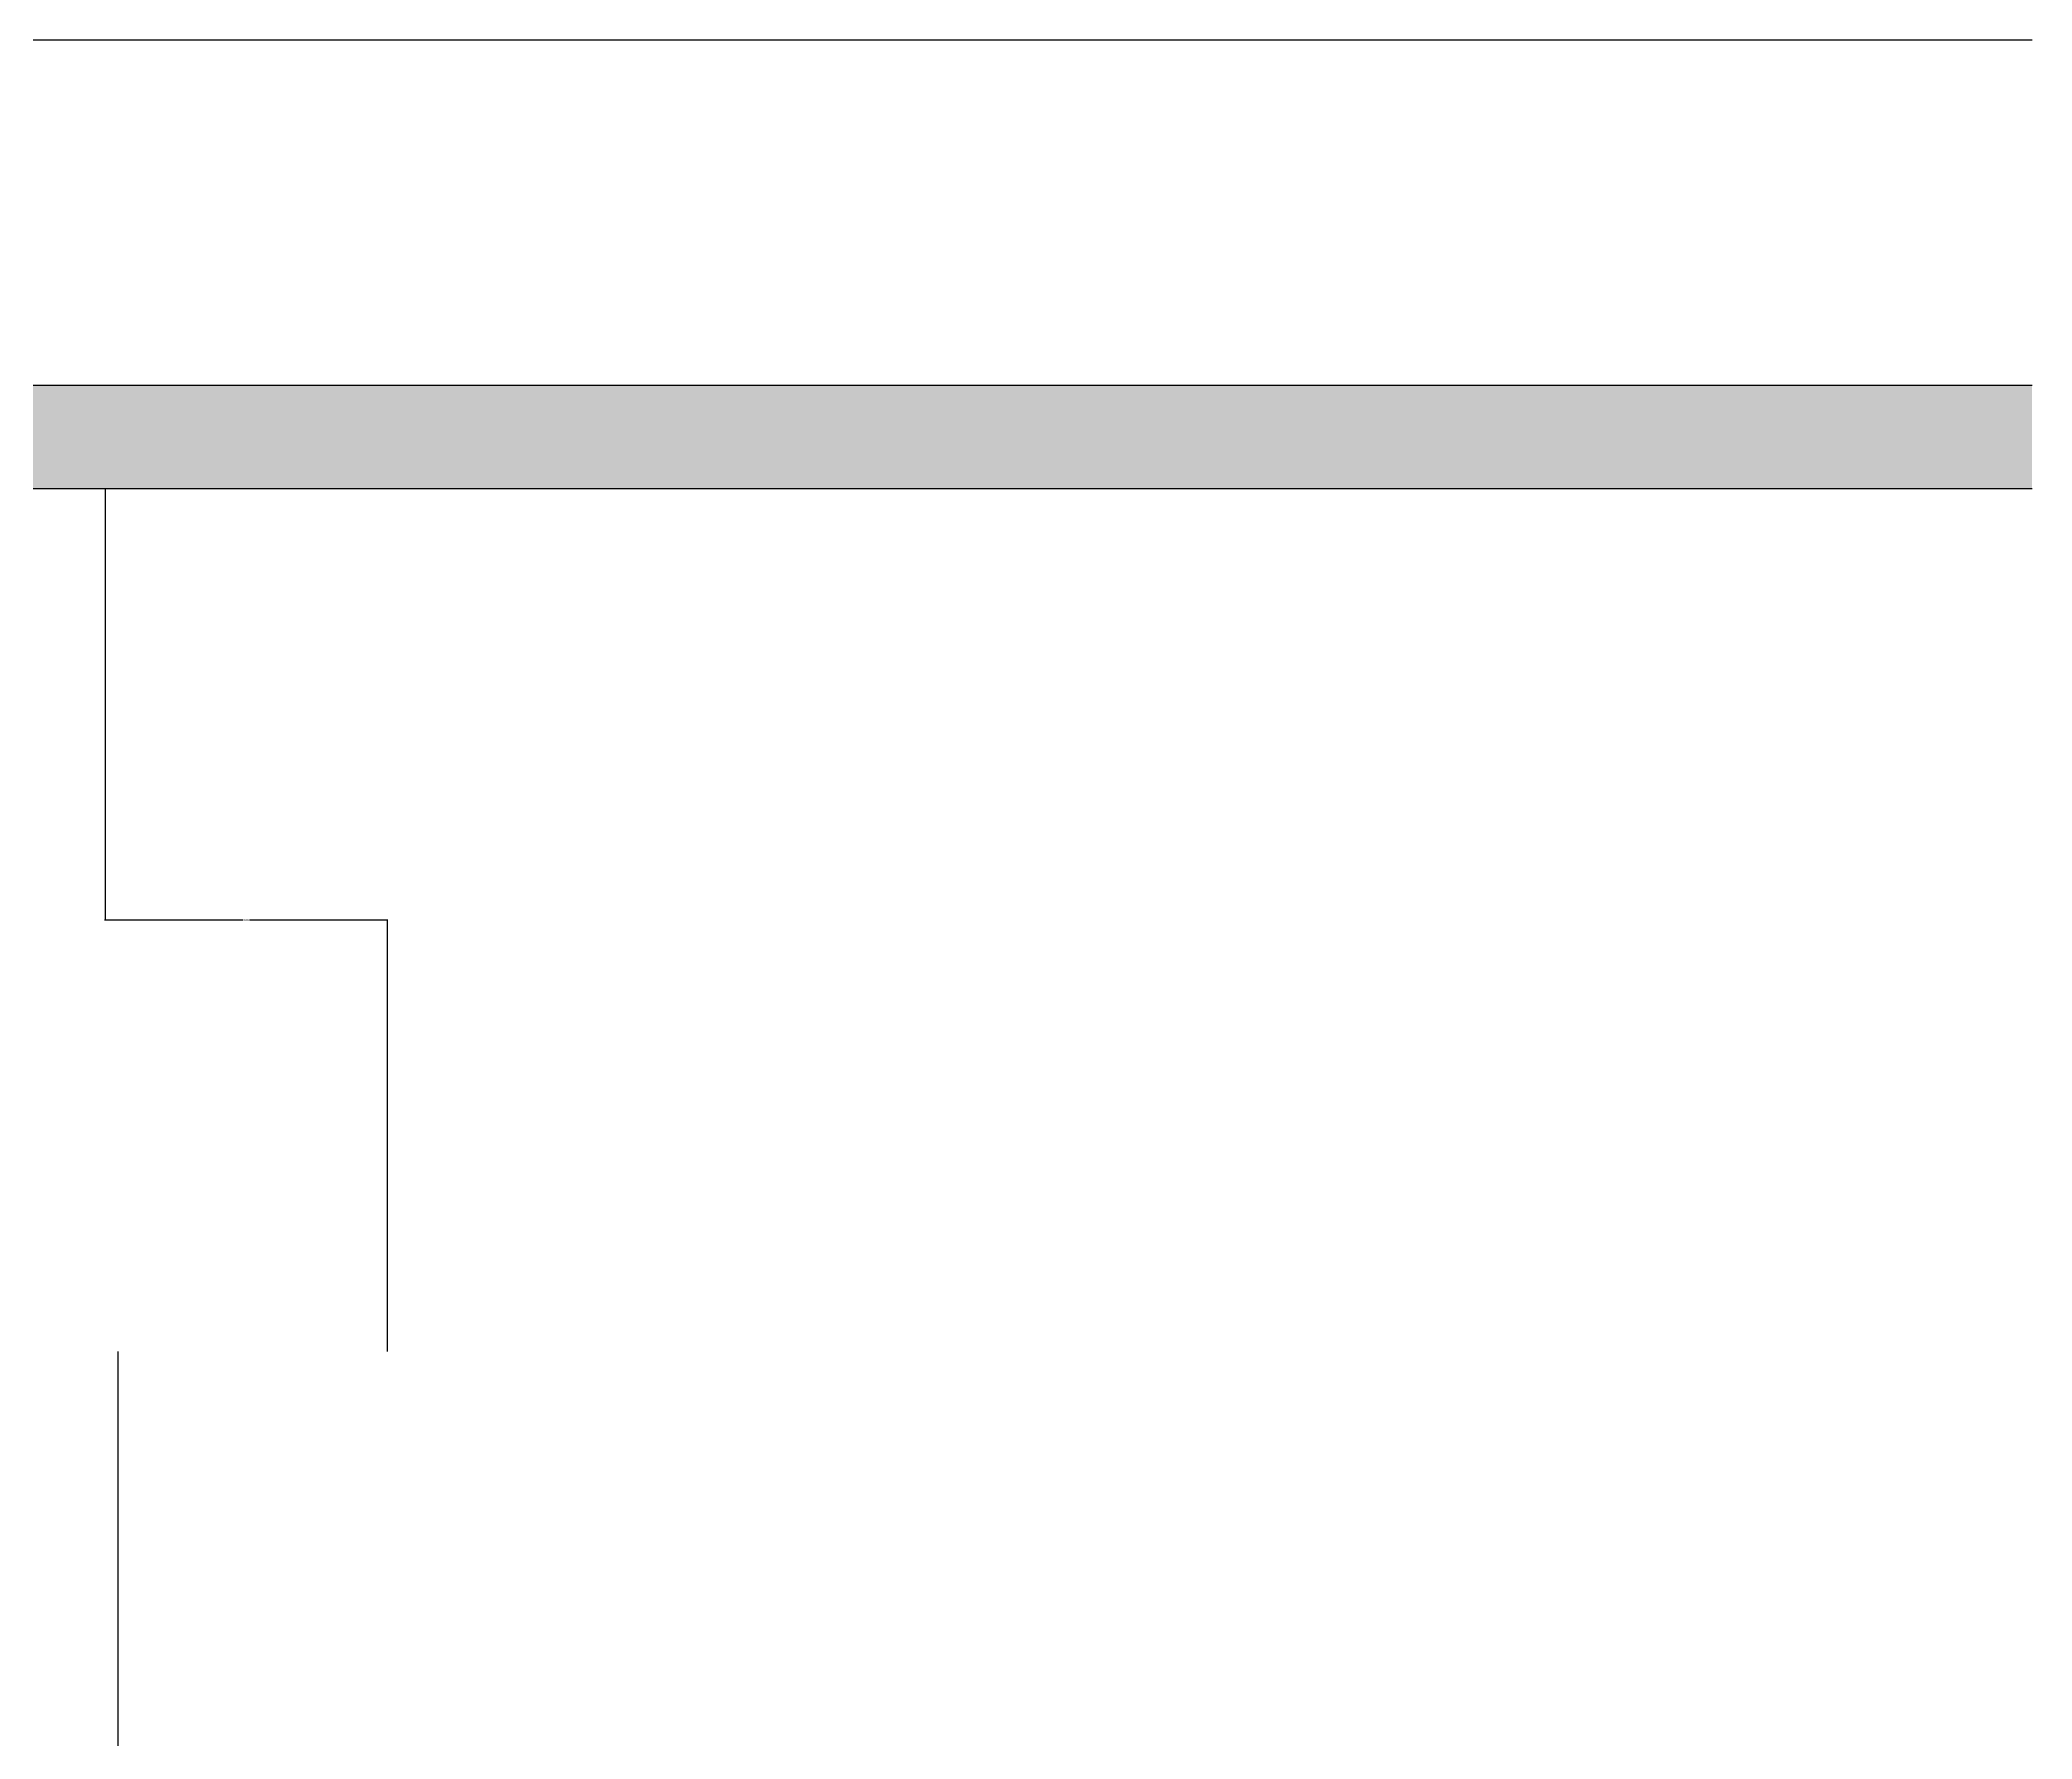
# Model space of a CAD drawing. Header units: metres. Extents: x -8864 to -2516, y 9891 to 13721.
# Drawn here: x -3439 to -2516, y 12565 to 13352 of the extents above; entities that cross this region are included whole.
import ezdxf

# ---------------------------------------------------------------- set-up
doc = ezdxf.new("R2010")
doc.units = ezdxf.units.M
doc.layers.add('10', color=8, linetype='Continuous')
doc.layers.add('12', color=1, linetype='Continuous')
doc.dimstyles.get("Standard").update_dxf_attribs({"dimtxt": 2.5, "dimasz": 2.5, "dimexe": 1.25, "dimexo": 0.625, "dimtad": 1, "dimcen": 2.5, "dimazin": 3, "dimtfac": 1, "dimtmove": 0, "dimatfit": 3})

# ---------------------------------------------------------------- blocks, each defined once
blk = doc.blocks.new('_CLOSEDFILLED')
at = {"color": 0, "linetype": 'BYBLOCK'}
blk.add_solid([(-1, 0.2), (0, 0), (-1, -0.2)], dxfattribs=at)
blk = doc.blocks.new('*D7')
for p, q in [((-3402.99, 12744.18), (-3402.99, 12504.18)), ((-3413.96, 12264.18), (-3413.96, 12504.18)), ((-3413.71, 12504.18), (-3409.975, 12504.18)), ((-3406.975, 12504.18), (-3403.24, 12504.18))]:
    blk.add_line(p, q)
at = {"layer": 'Defpoints'}
for p in [(-3402.99, 12744.18), (-3413.96, 12504.18), (-3413.96, 12264.18)]:
    blk.add_point(p, dxfattribs=at)
at = {"layer": '12', "xscale": 0.25, "yscale": 0.25, "rotation": 180}
blk.add_blockref('_CLOSEDFILLED', (-3413.96, 12504.18), dxfattribs=at)
at = {"layer": '12', "xscale": 0.25, "yscale": 0.25}
blk.add_blockref('_CLOSEDFILLED', (-3402.99, 12504.18), dxfattribs=at)
at = {"layer": '12', "insert": (-3408.475, 12504.18), "char_height": 1, "attachment_point": 5}
blk.add_mtext('120', dxfattribs=at)
blk = doc.blocks.new('*D9')
for p, q in [((-3408.87, 13144.18), (-3408.87, 12944.18)), ((-3344.93, 12944.18), (-3409.12, 12944.18)), ((-3277.74, 12944.18), (-3341.93, 12944.18)), ((-3277.99, 12744.18), (-3277.99, 12944.18))]:
    blk.add_line(p, q)
at = {"layer": 'Defpoints'}
for p in [(-3408.87, 13144.18), (-3277.99, 12944.18), (-3277.99, 12744.18)]:
    blk.add_point(p, dxfattribs=at)
at = {"layer": '12', "xscale": 0.25, "yscale": 0.25}
blk.add_blockref('_CLOSEDFILLED', (-3408.87, 12944.18), dxfattribs=at)
at = {"layer": '12', "xscale": 0.25, "yscale": 0.25, "rotation": 180}
blk.add_blockref('_CLOSEDFILLED', (-3277.99, 12944.18), dxfattribs=at)
at = {"layer": '12', "insert": (-3343.43, 12944.18), "char_height": 1, "attachment_point": 5}
blk.add_mtext('100', dxfattribs=at)

msp = doc.modelspace()

# ---------------------------------------------------------------- hatches: boundary and pattern name
at = {"layer": '10'}
h = msp.add_hatch(dxfattribs=at)
h.set_pattern_fill('AR-SAND', scale=0.5)
h.paths.add_polyline_path([(-2515.51, 13144.18), (-2515.51, 13192.18), (-5064.28, 13192.18), (-5064.28, 13144.18)])

# ---------------------------------------------------------------- linework, layer by layer
at = {"layer": '12'}
for p, q in [((-8864.28, 13352.18), (-2515.51, 13352.18)), ((-8864.28, 13192.18), (-2515.51, 13192.18)), ((-5064.28, 13144.18), (-2515.51, 13144.18))]:
    msp.add_line(p, q, dxfattribs=at)

# ---------------------------------------------------------------- dimensions: what is measured, and where the dimension line sits
for base, p1, p2, text, picture, middle in [((-3277.99, 12944.18), (-3277.99, 12744.18), (-3408.87, 13144.18), '100', '*D9', (-3343.43, 12944.18)), ((-3413.96, 12504.18), (-3413.96, 12264.18), (-3402.99, 12744.18), '120', '*D7', (-3408.475, 12504.18))]:
    dim = msp.add_linear_dim(base=base, p1=p1, p2=p2, text=text, dimstyle='Standard', dxfattribs=at)
    dim.commit()
    dim.dimension.update_dxf_attribs({"geometry": picture, "text_midpoint": middle})

doc.saveas('drawing.dxf')
